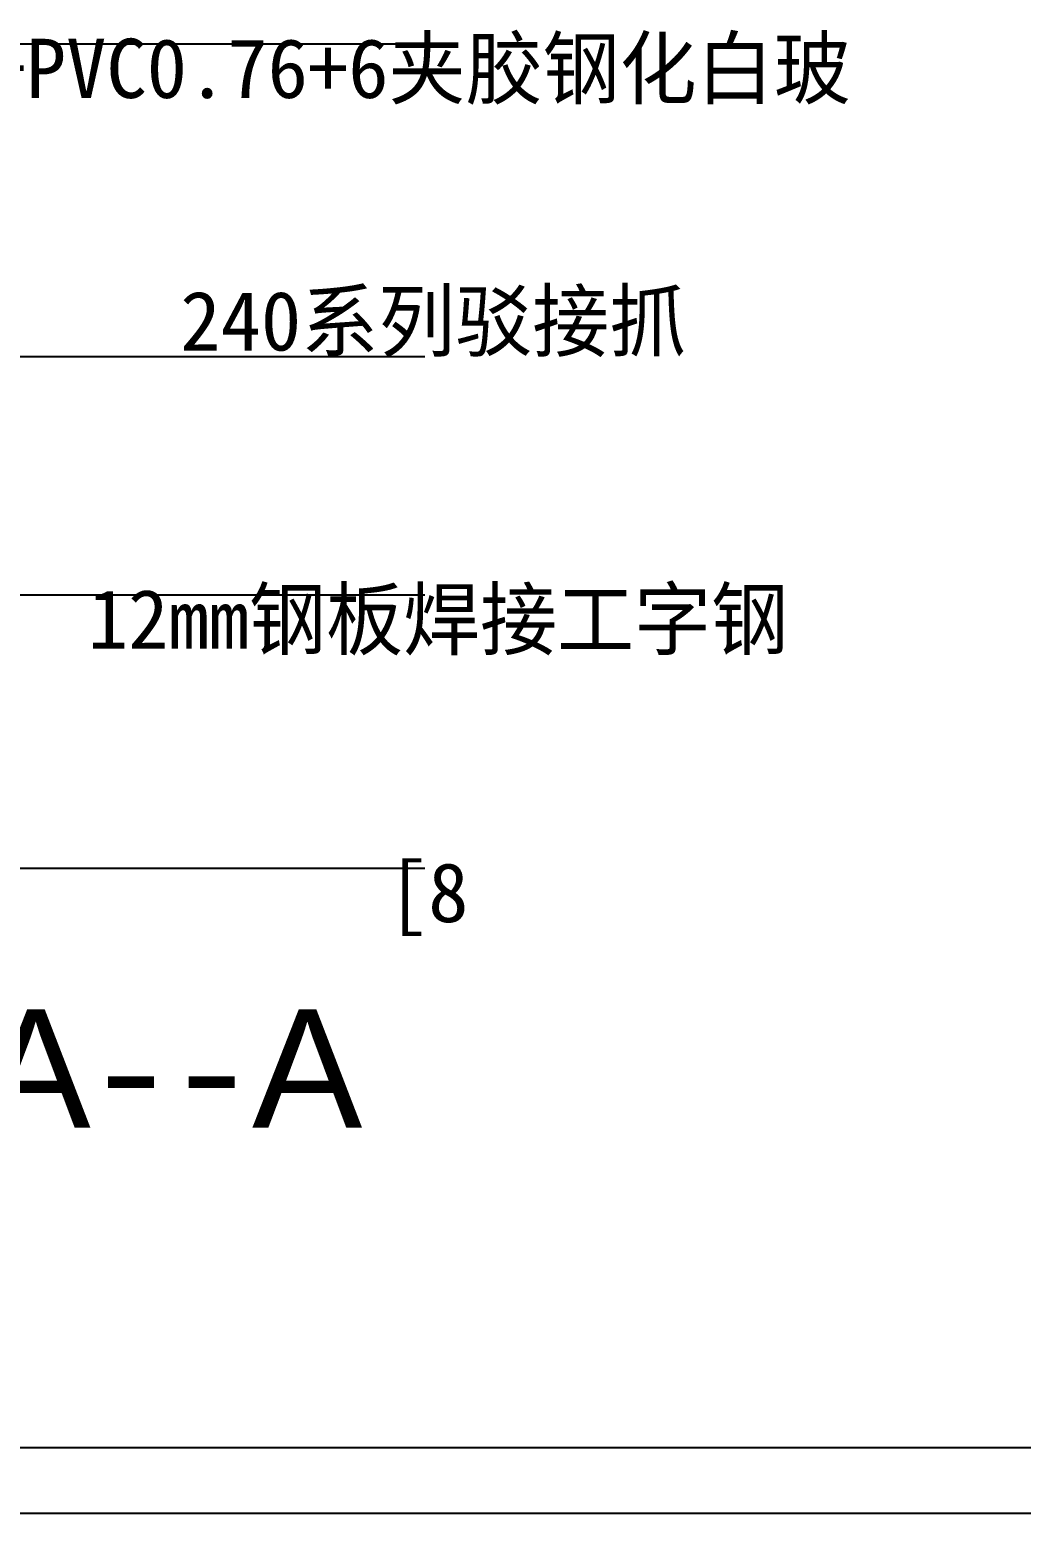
# Model space of a CAD drawing. Header units: metres. Extents: x 4231 to 8749, y -8456 to -5486.
# Drawn here: x 5497 to 6250, y -8456 to -7330 of the extents above; entities that cross this region are included whole.
import ezdxf

# ---------------------------------------------------------------- set-up
doc = ezdxf.new("R2010")
doc.units = ezdxf.units.M
for name, color, linetype in [('ASHADE', 1, 'Continuous'), ('图层1', 8, 'Continuous'), ('图框', 5, 'Continuous')]:
    doc.layers.add(name, color=color, linetype=linetype)

msp = doc.modelspace()

# ---------------------------------------------------------------- linework, layer by layer
at = {"layer": 'ASHADE'}
for p, q in [((5797.33, -7340.58), (5370.95, -7340.58)), ((5797.33, -7578.02), (5289.01, -7578.02)), ((5797.33, -7758.86), (5101.82, -7758.86)), ((5797.33, -7966.42), (5295.57, -7966.42))]:
    msp.add_line(p, q, dxfattribs=at)
at = {"layer": '图层1'}
msp.add_line((4230.81, -8456.21), (8748.67, -8456.21), dxfattribs=at)
at = {"layer": '图框'}
msp.add_line((4280.81, -8406.21), (8698.67, -8406.21), dxfattribs=at)

# ---------------------------------------------------------------- texts
at = {"layer": 'ASHADE', "attachment_point": 1}
for s, insert, char_height in [('6+PVC0.76+6夹胶钢化白玻', (5432.91, -7336.39), 45), ('240系列驳接抓', (5611.48, -7528.19), 45), ('12mm钢板焊接工字钢', (5541.22, -7754.67), 45), ('[8', (5769.14, -7962.23), 45), ('{\\fArial|b0|i0|c0|p32;A}--{\\fArial|b0|i0|c0|p32;A}', (5459.64, -8073.44), 90)]:
    msp.add_mtext(s, dxfattribs=dict(at, insert=insert, char_height=char_height))

doc.saveas('drawing.dxf')
